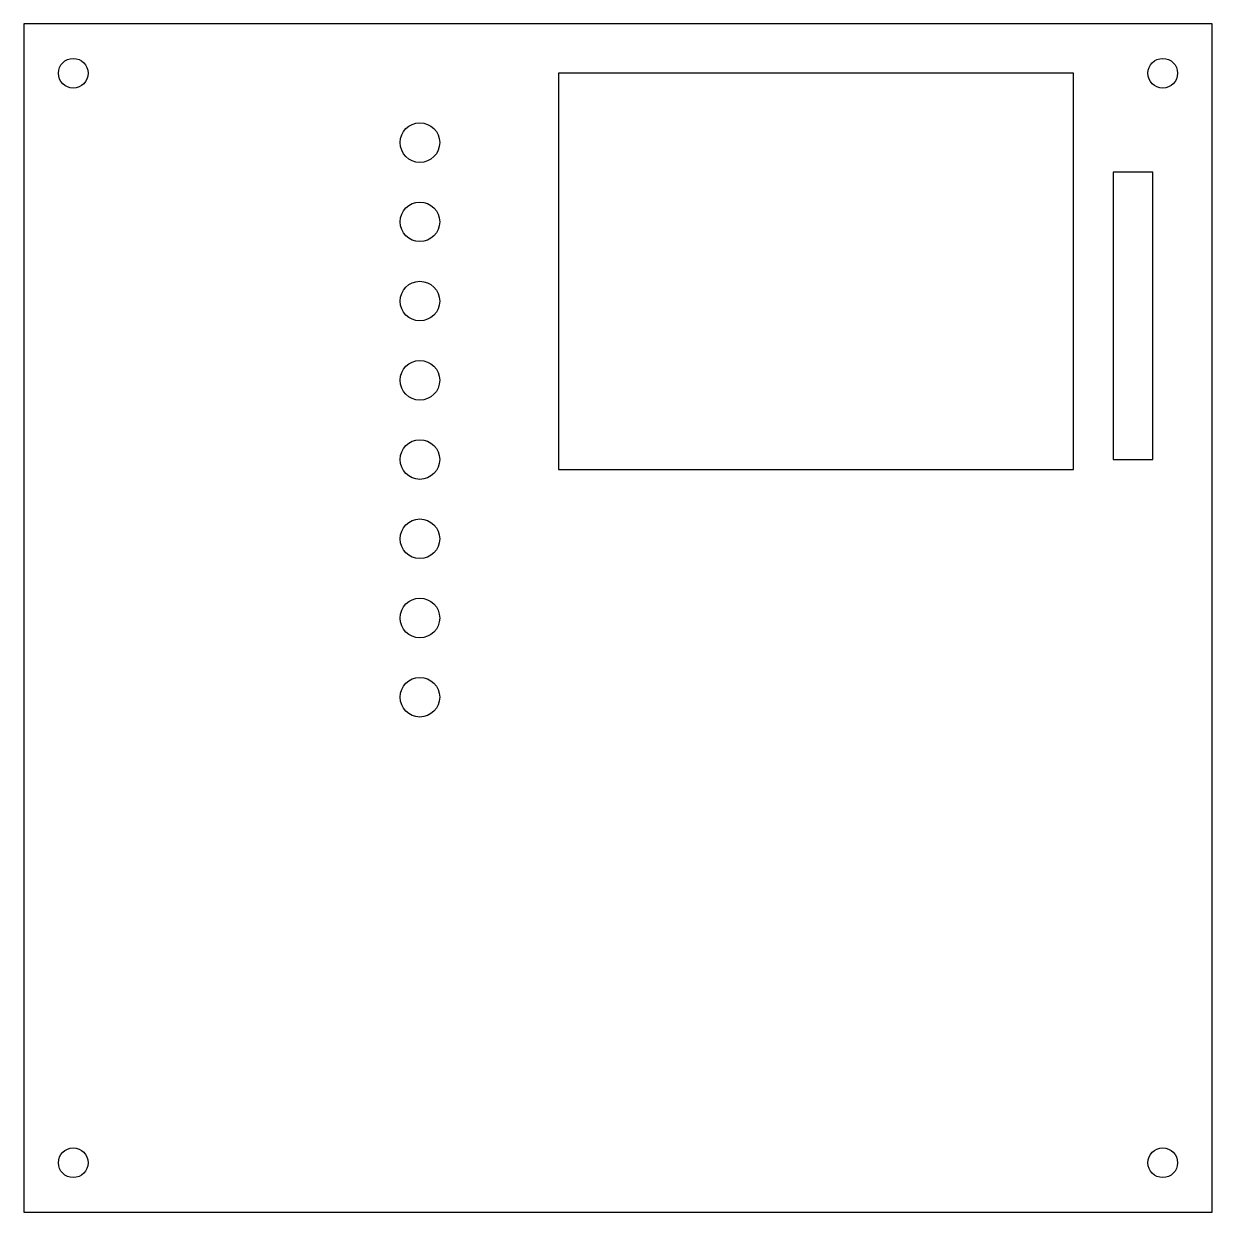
# Model space of a CAD drawing. Header units: millimetres. Extents: x 0 to 120, y 0 to 120.
import ezdxf

# ---------------------------------------------------------------- set-up
doc = ezdxf.new("R2010")
doc.units = ezdxf.units.MM

msp = doc.modelspace()

# ---------------------------------------------------------------- linework, layer by layer
at = {"layer": 'BOARD_REF'}
for p, q in [((120, 120), (0, 120)), ((0, 120), (0, 0)), ((120, 0), (120, 120)), ((0, 0), (120, 0))]:
    msp.add_line(p, q, dxfattribs=at)
at = {"layer": 'CUT'}
for p, q in [((106, 115), (54, 115)), ((54, 115), (54, 75)), ((106, 75), (106, 115)), ((114, 105), (110, 105)), ((110, 105), (110, 76)), ((114, 76), (114, 105)), ((110, 76), (114, 76)), ((54, 75), (106, 75))]:
    msp.add_line(p, q, dxfattribs=at)
for centre in [(40, 108), (40, 100), (40, 92), (40, 84), (40, 76), (40, 68), (40, 60), (40, 52)]:
    msp.add_circle(centre, 2, dxfattribs=at)
at = {"layer": 'MOUNT'}
for centre in [(5, 115), (115, 115), (5, 5), (115, 5)]:
    msp.add_circle(centre, 1.5, dxfattribs=at)

doc.saveas('drawing.dxf')
